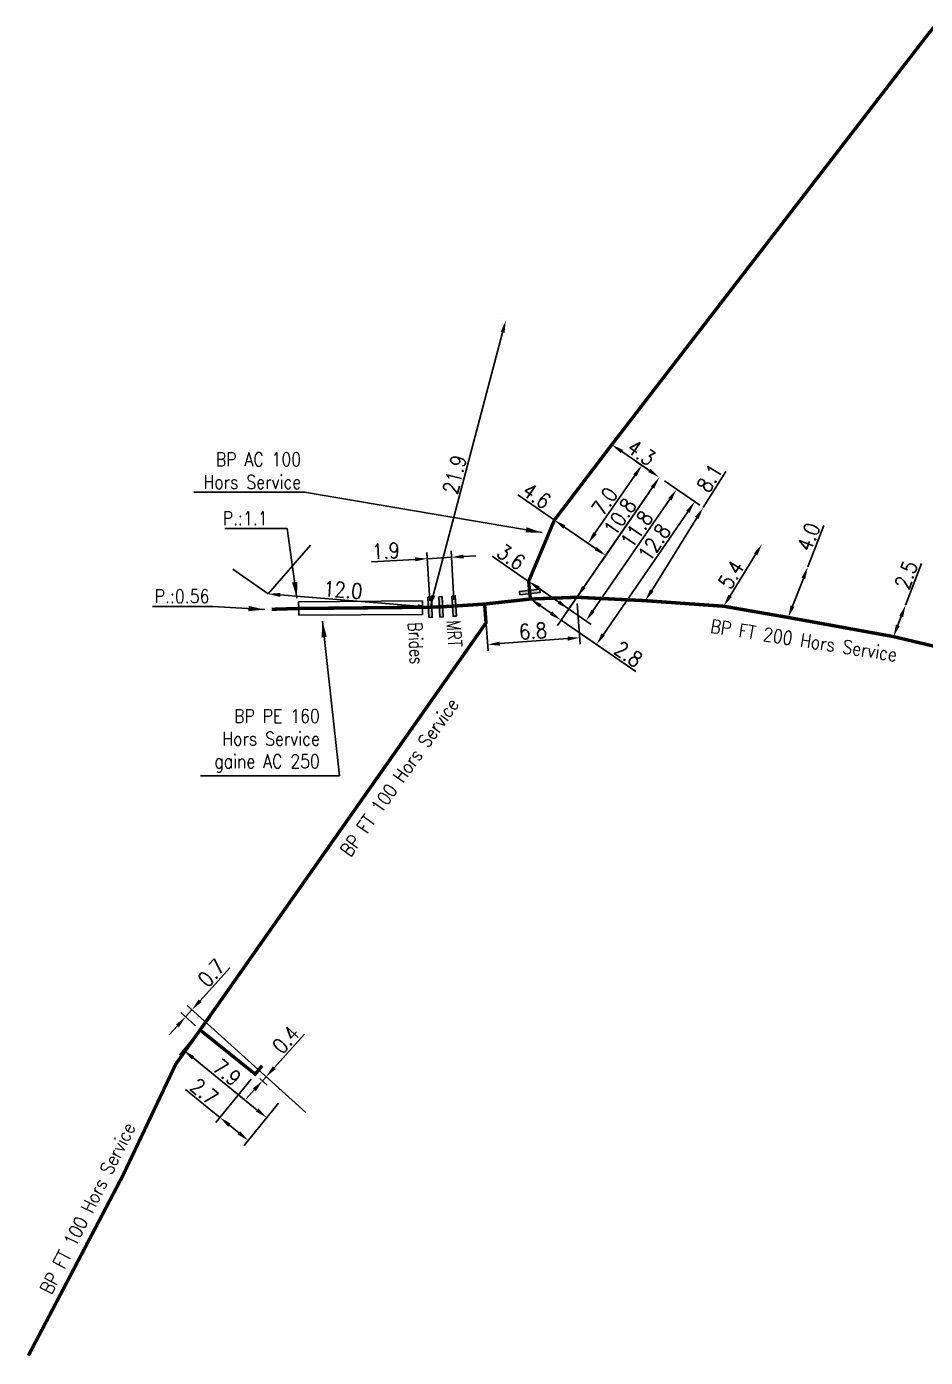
# Model space of a CAD drawing. Header units: millimetres. Extents: x 185000 to 186000, y 127000 to 128000.
# Drawn here: x 185352.7 to 185419, y 127521.9 to 127620.3 of the extents above; entities that cross this region are included whole.
import ezdxf
from ezdxf.enums import TextEntityAlignment as Align

# ---------------------------------------------------------------- set-up
doc = ezdxf.new("R2010")
doc.units = ezdxf.units.MM
doc.header["$PDMODE"] = 34
doc.layers.get('0').update_dxf_attribs({"linetype": 'CONTINUOUS'})
doc.layers.get('DEFPOINTS').update_dxf_attribs({"linetype": 'CONTINUOUS'})
doc.layers.add('L_908', color=5, linetype='CONTINUOUS')
doc.styles.get("Standard").update_dxf_attribs({"font": 'romans.shx', "width": 0.85})
doc.linetypes.add('BP_HS', pattern='A,2,-1,["G",Standard,S=0.85,R=0,X=-0.27,Y=-0.4],-1', length=4)
doc.dimstyles.get("Standard").update_dxf_attribs({"dimtxt": 1.5, "dimasz": 1.2, "dimexe": 0.625, "dimexo": 0.625, "dimgap": 0.25, "dimtad": 1, "dimdec": 1, "dimzin": 0, "dimdsep": 46, "dimtxsty": 'Standard', "dimcen": -0.5, "dimadec": 0, "dimazin": 0, "dimtfac": 1, "dimtdec": 1, "dimtmove": 0, "dimatfit": 3, "dimfxl": 0, "dimtolj": 1, "dimtzin": 0, "dimarcsym": 0})

# ---------------------------------------------------------------- blocks, each defined once
blk = doc.blocks.new('*D63')
at = {"layer": 'DEFPOINTS', "color": 0, "linetype": 'Continuous', "ltscale": 0.5, "transparency": 16777216}
for p in [(185417.559, 127577.52), (185417.559, 127577.52), (185416.663, 127575.186)]:
    blk.add_point(p, dxfattribs=at)
at = {"layer": 'L_908', "color": 0, "linetype": 'Continuous', "lineweight": -2, "ltscale": 0.5, "transparency": 16777216}
for p, q in [((185417.559, 127577.52), (185418.734, 127580.58)), ((185416.985, 127576.026), (185417.236, 127576.679))]:
    blk.add_line(p, q, dxfattribs=at)
at = {"layer": 'L_908', "color": 0, "linetype": 'Continuous', "ltscale": 0.5, "transparency": 16777216}
for points in [[(185417.096, 127576.733), (185417.376, 127576.626), (185417.559, 127577.52)], [(185416.845, 127576.08), (185417.125, 127575.972), (185416.663, 127575.186)]]:
    blk.add_solid(points, dxfattribs=at)
at = {"layer": 'L_908', "color": 0, "linetype": 'Continuous', "ltscale": 0.5, "transparency": 16777216, "insert": (185417.608, 127579.739), "char_height": 1.125, "attachment_point": 5, "rotation": 68.99034}
blk.add_mtext('\\A1;2.5', dxfattribs=at)
blk = doc.blocks.new('*D64')
at = {"layer": 'DEFPOINTS', "color": 0, "linetype": 'Continuous', "ltscale": 0.5, "transparency": 16777216}
for p in [(185410.335, 127580.329), (185410.335, 127580.329), (185408.885, 127576.601)]:
    blk.add_point(p, dxfattribs=at)
at = {"layer": 'L_908', "color": 0, "linetype": 'Continuous', "lineweight": -2, "ltscale": 0.5, "transparency": 16777216}
for p, q in [((185410.335, 127580.329), (185411.523, 127583.385)), ((185409.211, 127577.44), (185410.009, 127579.49))]:
    blk.add_line(p, q, dxfattribs=at)
at = {"layer": 'L_908', "color": 0, "linetype": 'Continuous', "ltscale": 0.5, "transparency": 16777216}
for points in [[(185409.869, 127579.545), (185410.149, 127579.436), (185410.335, 127580.329)], [(185409.072, 127577.494), (185409.351, 127577.386), (185408.885, 127576.601)]]:
    blk.add_solid(points, dxfattribs=at)
at = {"layer": 'L_908', "color": 0, "linetype": 'Continuous', "ltscale": 0.5, "transparency": 16777216, "insert": (185410.393, 127582.548), "char_height": 1.125, "attachment_point": 5, "rotation": 68.74808}
blk.add_mtext('\\A1;4.0', dxfattribs=at)
blk = doc.blocks.new('*D65')
at = {"layer": 'DEFPOINTS', "color": 0, "linetype": 'Continuous', "ltscale": 0.5, "transparency": 16777216}
for p in [(185406.96, 127582.026), (185406.96, 127582.026), (185404.126, 127577.429)]:
    blk.add_point(p, dxfattribs=at)
at = {"layer": 'L_908', "color": 0, "linetype": 'Continuous', "lineweight": -2, "ltscale": 0.5, "transparency": 16777216}
blk.add_line((185404.598, 127578.195), (185406.487, 127581.259), dxfattribs=at)
at = {"layer": 'L_908', "color": 0, "linetype": 'Continuous', "ltscale": 0.5, "transparency": 16777216}
for points in [[(185406.36, 127581.338), (185406.615, 127581.181), (185406.96, 127582.026)], [(185404.47, 127578.274), (185404.726, 127578.116), (185404.126, 127577.429)]]:
    blk.add_solid(points, dxfattribs=at)
at = {"layer": 'L_908', "color": 0, "linetype": 'Continuous', "ltscale": 0.5, "transparency": 16777216, "insert": (185404.678, 127579.754), "char_height": 1.125, "attachment_point": 5, "rotation": 58.34488}
blk.add_mtext('\\A1;5.4', dxfattribs=at)
blk = doc.blocks.new('*D66')
at = {"layer": 'DEFPOINTS', "color": 0, "linetype": 'Continuous', "ltscale": 0.5, "transparency": 16777216}
for p in [(185402.617, 127584.721), (185402.617, 127584.721), (185398.345, 127577.84)]:
    blk.add_point(p, dxfattribs=at)
at = {"layer": 'L_908', "color": 0, "linetype": 'Continuous', "lineweight": -2, "ltscale": 0.5, "transparency": 16777216}
for p, q in [((185402.617, 127584.721), (185404.276, 127587.395)), ((185398.82, 127578.604), (185402.142, 127583.957))]:
    blk.add_line(p, q, dxfattribs=at)
at = {"layer": 'L_908', "color": 0, "linetype": 'Continuous', "ltscale": 0.5, "transparency": 16777216}
for points in [[(185402.015, 127584.036), (185402.27, 127583.878), (185402.617, 127584.721)], [(185398.692, 127578.683), (185398.947, 127578.525), (185398.345, 127577.84)]]:
    blk.add_solid(points, dxfattribs=at)
at = {"layer": 'L_908', "color": 0, "linetype": 'Continuous', "ltscale": 0.5, "transparency": 16777216, "insert": (185403.084, 127586.896), "char_height": 1.125, "attachment_point": 5, "rotation": 58.16999}
blk.add_mtext('\\A1;8.1', dxfattribs=at)
blk = doc.blocks.new('*D67')
at = {"layer": 'DEFPOINTS', "color": 0, "linetype": 'Continuous', "ltscale": 0.5, "transparency": 16777216}
for p in [(185399.383, 127586.947), (185399.383, 127586.947), (185393.288, 127578.092)]:
    blk.add_point(p, dxfattribs=at)
at = {"layer": 'L_908', "color": 0, "linetype": 'Continuous', "lineweight": -2, "ltscale": 0.5, "transparency": 16777216}
blk.add_line((185393.798, 127578.834), (185398.873, 127586.206), dxfattribs=at)
at = {"layer": 'L_908', "color": 0, "linetype": 'Continuous', "ltscale": 0.5, "transparency": 16777216}
for points in [[(185398.749, 127586.291), (185398.996, 127586.121), (185399.383, 127586.947)], [(185393.675, 127578.919), (185393.922, 127578.749), (185393.288, 127578.092)]]:
    blk.add_solid(points, dxfattribs=at)
at = {"layer": 'L_908', "color": 0, "linetype": 'Continuous', "ltscale": 0.5, "transparency": 16777216, "insert": (185396.466, 127584.032), "char_height": 1.125, "attachment_point": 5, "rotation": 55.45863}
blk.add_mtext('\\A1;10.8', dxfattribs=at)
blk = doc.blocks.new('*D68')
at = {"layer": 'DEFPOINTS', "color": 0, "linetype": 'Continuous', "ltscale": 0.5, "transparency": 16777216}
for p in [(185398.085, 127587.841), (185399.383, 127586.947), (185391.625, 127583.789)]:
    blk.add_point(p, dxfattribs=at)
at = {"layer": 'L_908', "color": 0, "linetype": 'Continuous', "lineweight": -2, "ltscale": 0.5, "transparency": 16777216}
for p, q in [((185398.997, 127587.213), (185397.699, 127588.107)), ((185394.626, 127582.816), (185397.574, 127587.1)), ((185392.011, 127583.524), (185394.502, 127581.809))]:
    blk.add_line(p, q, dxfattribs=at)
at = {"layer": 'L_908', "color": 0, "linetype": 'Continuous', "ltscale": 0.5, "transparency": 16777216}
for points in [[(185397.451, 127587.185), (185397.698, 127587.015), (185398.085, 127587.841)], [(185394.502, 127582.901), (185394.75, 127582.731), (185394.116, 127582.075)]]:
    blk.add_solid(points, dxfattribs=at)
at = {"layer": 'L_908', "color": 0, "linetype": 'Continuous', "ltscale": 0.5, "transparency": 16777216, "insert": (185395.338, 127585.174), "char_height": 1.125, "attachment_point": 5, "rotation": 55.45863}
blk.add_mtext('\\A1;7.0', dxfattribs=at)
blk = doc.blocks.new('*D69')
at = {"layer": 'DEFPOINTS', "color": 0, "linetype": 'Continuous', "ltscale": 0.5, "transparency": 16777216}
for p in [(185399.383, 127586.947), (185391.625, 127583.789), (185395.414, 127581.181)]:
    blk.add_point(p, dxfattribs=at)
at = {"layer": 'L_908', "color": 0, "linetype": 'Continuous', "lineweight": -2, "ltscale": 0.5, "transparency": 16777216}
for p, q in [((185399.117, 127586.561), (185395.148, 127580.795)), ((185391.625, 127583.789), (185388.924, 127585.648)), ((185394.673, 127581.692), (185392.366, 127583.279))]:
    blk.add_line(p, q, dxfattribs=at)
at = {"layer": 'L_908', "color": 0, "linetype": 'Continuous', "ltscale": 0.5, "transparency": 16777216}
for points in [[(185392.451, 127583.403), (185392.281, 127583.156), (185391.625, 127583.789)], [(185394.758, 127581.815), (185394.588, 127581.568), (185395.414, 127581.181)]]:
    blk.add_solid(points, dxfattribs=at)
at = {"layer": 'L_908', "color": 0, "linetype": 'Continuous', "ltscale": 0.5, "transparency": 16777216, "insert": (185390.329, 127585.592), "char_height": 1.125, "attachment_point": 5, "rotation": 325.45863}
blk.add_mtext('\\A1;4.6', dxfattribs=at)
blk = doc.blocks.new('*D70')
at = {"layer": 'DEFPOINTS', "color": 0, "linetype": 'Continuous', "ltscale": 0.5, "transparency": 16777216}
for p in [(185399.383, 127586.947), (185400.658, 127586.07), (185389.727, 127579.269)]:
    blk.add_point(p, dxfattribs=at)
at = {"layer": 'L_908', "color": 0, "linetype": 'Continuous', "lineweight": -2, "ltscale": 0.5, "transparency": 16777216}
for p, q in [((185399.769, 127586.682), (185401.044, 127585.804)), ((185394.478, 127577.091), (185400.148, 127585.328)), ((185390.113, 127579.003), (185394.353, 127576.084))]:
    blk.add_line(p, q, dxfattribs=at)
at = {"layer": 'L_908', "color": 0, "linetype": 'Continuous', "ltscale": 0.5, "transparency": 16777216}
for points in [[(185400.024, 127585.413), (185400.271, 127585.243), (185400.658, 127586.07)], [(185394.354, 127577.176), (185394.601, 127577.006), (185393.967, 127576.35)]]:
    blk.add_solid(points, dxfattribs=at)
at = {"layer": 'L_908', "color": 0, "linetype": 'Continuous', "ltscale": 0.5, "transparency": 16777216, "insert": (185397.712, 127583.113), "char_height": 1.125, "attachment_point": 5, "rotation": 55.45863}
blk.add_mtext('\\A1;11.8', dxfattribs=at)
blk = doc.blocks.new('*D71')
at = {"layer": 'DEFPOINTS', "color": 0, "linetype": 'Continuous', "ltscale": 0.5, "transparency": 16777216}
for p in [(185399.383, 127586.947), (185389.727, 127579.269), (185392.692, 127577.227)]:
    blk.add_point(p, dxfattribs=at)
at = {"layer": 'L_908', "color": 0, "linetype": 'Continuous', "lineweight": -2, "ltscale": 0.5, "transparency": 16777216}
for p, q in [((185399.117, 127586.561), (185392.427, 127576.841)), ((185389.727, 127579.269), (185387.026, 127581.128)), ((185391.951, 127577.738), (185390.468, 127578.758))]:
    blk.add_line(p, q, dxfattribs=at)
at = {"layer": 'L_908', "color": 0, "linetype": 'Continuous', "ltscale": 0.5, "transparency": 16777216}
for points in [[(185390.554, 127578.882), (185390.383, 127578.635), (185389.727, 127579.269)], [(185392.036, 127577.861), (185391.866, 127577.614), (185392.692, 127577.227)]]:
    blk.add_solid(points, dxfattribs=at)
at = {"layer": 'L_908', "color": 0, "linetype": 'Continuous', "ltscale": 0.5, "transparency": 16777216, "insert": (185388.431, 127581.071), "char_height": 1.125, "attachment_point": 5, "rotation": 325.45863}
blk.add_mtext('\\A1;3.6', dxfattribs=at)
blk = doc.blocks.new('*D72')
at = {"layer": 'DEFPOINTS', "color": 0, "linetype": 'Continuous', "ltscale": 0.5, "transparency": 16777216}
for p in [(185399.383, 127586.947), (185401.992, 127585.151), (185392.125, 127576.404)]:
    blk.add_point(p, dxfattribs=at)
at = {"layer": 'L_908', "color": 0, "linetype": 'Continuous', "lineweight": -2, "ltscale": 0.5, "transparency": 16777216}
for p, q in [((185399.769, 127586.682), (185402.378, 127584.886)), ((185395.245, 127575.349), (185401.482, 127584.41)), ((185392.512, 127576.138), (185395.121, 127574.342))]:
    blk.add_line(p, q, dxfattribs=at)
at = {"layer": 'L_908', "color": 0, "linetype": 'Continuous', "ltscale": 0.5, "transparency": 16777216}
for points in [[(185401.358, 127584.495), (185401.605, 127584.325), (185401.992, 127585.151)], [(185395.121, 127575.434), (185395.368, 127575.264), (185394.734, 127574.608)]]:
    blk.add_solid(points, dxfattribs=at)
at = {"layer": 'L_908', "color": 0, "linetype": 'Continuous', "ltscale": 0.5, "transparency": 16777216, "insert": (185399.005, 127582.135), "char_height": 1.125, "attachment_point": 5, "rotation": 55.45863}
blk.add_mtext('\\A1;12.8', dxfattribs=at)
blk = doc.blocks.new('*D73')
at = {"layer": 'DEFPOINTS', "color": 0, "linetype": 'Continuous', "ltscale": 0.5, "transparency": 16777216}
for p in [(185399.383, 127586.947), (185389.86, 127577.963), (185392.125, 127576.404)]:
    blk.add_point(p, dxfattribs=at)
at = {"layer": 'L_908', "color": 0, "linetype": 'Continuous', "lineweight": -2, "ltscale": 0.5, "transparency": 16777216}
for p, q in [((185399.117, 127586.561), (185391.86, 127576.018)), ((185390.602, 127577.453), (185391.384, 127576.914)), ((185392.125, 127576.404), (185397.646, 127572.603))]:
    blk.add_line(p, q, dxfattribs=at)
at = {"layer": 'L_908', "color": 0, "linetype": 'Continuous', "ltscale": 0.5, "transparency": 16777216}
for points in [[(185390.687, 127577.576), (185390.517, 127577.329), (185389.86, 127577.963)], [(185391.469, 127577.038), (185391.299, 127576.79), (185392.125, 127576.404)]]:
    blk.add_solid(points, dxfattribs=at)
at = {"layer": 'L_908', "color": 0, "linetype": 'Continuous', "ltscale": 0.5, "transparency": 16777216, "insert": (185397.092, 127573.896), "char_height": 1.125, "attachment_point": 5, "rotation": 325.45863}
blk.add_mtext('\\A1;2.8', dxfattribs=at)
blk = doc.blocks.new('*D74')
at = {"layer": 'DEFPOINTS', "color": 0, "linetype": 'Continuous', "ltscale": 0.5, "transparency": 16777216}
for p in [(185366.533, 127547.425), (185371.559, 127541.084), (185370.387, 127539.643)]:
    blk.add_point(p, dxfattribs=at)
at = {"layer": 'L_908', "color": 0, "linetype": 'Continuous', "lineweight": -2, "ltscale": 0.5, "transparency": 16777216}
for p, q in [((185366.237, 127547.061), (185363.962, 127544.263)), ((185364.956, 127544.059), (185369.689, 127540.211)), ((185371.263, 127540.72), (185370.092, 127539.279))]:
    blk.add_line(p, q, dxfattribs=at)
at = {"layer": 'L_908', "color": 0, "linetype": 'Continuous', "ltscale": 0.5, "transparency": 16777216}
for points in [[(185365.051, 127544.176), (185364.862, 127543.943), (185364.258, 127544.627)], [(185369.784, 127540.327), (185369.595, 127540.095), (185370.387, 127539.643)]]:
    blk.add_solid(points, dxfattribs=at)
at = {"layer": 'L_908', "color": 0, "linetype": 'Continuous', "ltscale": 0.5, "transparency": 16777216, "insert": (185367.461, 127542.989), "char_height": 1.125, "attachment_point": 5, "rotation": 320.88599}
blk.add_mtext('\\A1;7.9', dxfattribs=at)
blk = doc.blocks.new('*D75')
at = {"layer": 'DEFPOINTS', "color": 0, "linetype": 'Continuous', "ltscale": 0.5, "transparency": 16777216}
for p in [(185364.867, 127547.614), (185365.474, 127546.123), (185373.617, 127539.716)]:
    blk.add_point(p, dxfattribs=at)
at = {"layer": 'L_908', "color": 0, "linetype": 'Continuous', "lineweight": -2, "ltscale": 0.5, "transparency": 16777216}
for p, q in [((185365.47, 127548.282), (185367.666, 127550.716)), ((185373.269, 127540.03), (185364.519, 127547.928)), ((185365.126, 127546.437), (185364.05, 127547.409)), ((185364.398, 127547.095), (185364.867, 127547.614)), ((185363.795, 127546.427), (185363.192, 127545.759))]:
    blk.add_line(p, q, dxfattribs=at)
at = {"layer": 'L_908', "color": 0, "linetype": 'Continuous', "ltscale": 0.5, "transparency": 16777216}
for points in [[(185365.358, 127548.383), (185365.581, 127548.182), (185364.867, 127547.614)], [(185363.684, 127546.527), (185363.906, 127546.326), (185364.398, 127547.095)]]:
    blk.add_solid(points, dxfattribs=at)
at = {"layer": 'L_908', "color": 0, "linetype": 'Continuous', "ltscale": 0.5, "transparency": 16777216, "insert": (185366.313, 127550.336), "char_height": 1.125, "attachment_point": 5, "rotation": 47.93067}
blk.add_mtext('\\A1;0.7', dxfattribs=at)
blk = doc.blocks.new('*D76')
at = {"layer": 'DEFPOINTS', "color": 0, "linetype": 'Continuous', "ltscale": 0.5, "transparency": 16777216}
for p in [(185369.536, 127542.86), (185370.345, 127542.669), (185373.617, 127539.716)]:
    blk.add_point(p, dxfattribs=at)
at = {"layer": 'L_908', "color": 0, "linetype": 'Continuous', "lineweight": -2, "ltscale": 0.5, "transparency": 16777216}
for p, q in [((185370.948, 127543.337), (185373.176, 127545.805)), ((185373.269, 127540.03), (185369.997, 127542.983)), ((185369.884, 127542.546), (185370.425, 127542.058)), ((185370.077, 127542.372), (185370.345, 127542.669)), ((185369.474, 127541.704), (185368.871, 127541.036))]:
    blk.add_line(p, q, dxfattribs=at)
at = {"layer": 'L_908', "color": 0, "linetype": 'Continuous', "ltscale": 0.5, "transparency": 16777216}
for points in [[(185370.837, 127543.438), (185371.06, 127543.237), (185370.345, 127542.669)], [(185369.363, 127541.804), (185369.586, 127541.603), (185370.077, 127542.372)]]:
    blk.add_solid(points, dxfattribs=at)
at = {"layer": 'L_908', "color": 0, "linetype": 'Continuous', "ltscale": 0.5, "transparency": 16777216, "insert": (185371.807, 127545.407), "char_height": 1.125, "attachment_point": 5, "rotation": 47.93067}
blk.add_mtext('\\A1;0.4', dxfattribs=at)
blk = doc.blocks.new('*D77')
at = {"layer": 'DEFPOINTS', "color": 0, "linetype": 'Continuous', "ltscale": 0.5, "transparency": 16777216}
for p in [(185369.536, 127542.86), (185371.559, 127541.084), (185369.023, 127537.965)]:
    blk.add_point(p, dxfattribs=at)
at = {"layer": 'L_908', "color": 0, "linetype": 'Continuous', "lineweight": -2, "ltscale": 0.5, "transparency": 16777216}
for p, q in [((185369.241, 127542.497), (185366.64, 127539.299)), ((185366.936, 127539.662), (185364.385, 127541.737)), ((185371.263, 127540.72), (185368.728, 127537.602)), ((185368.325, 127538.533), (185367.634, 127539.095))]:
    blk.add_line(p, q, dxfattribs=at)
at = {"layer": 'L_908', "color": 0, "linetype": 'Continuous', "ltscale": 0.5, "transparency": 16777216}
for points in [[(185367.729, 127539.211), (185367.54, 127538.978), (185366.936, 127539.662)], [(185368.42, 127538.649), (185368.23, 127538.417), (185369.023, 127537.965)]]:
    blk.add_solid(points, dxfattribs=at)
at = {"layer": 'L_908', "color": 0, "linetype": 'Continuous', "ltscale": 0.5, "transparency": 16777216, "insert": (185365.78, 127541.569), "char_height": 1.125, "attachment_point": 5, "rotation": 320.88599}
blk.add_mtext('\\A1;2.7', dxfattribs=at)
blk = doc.blocks.new('*D80')
at = {"layer": 'DEFPOINTS', "color": 0, "linetype": 'Continuous', "ltscale": 0.5, "transparency": 16777216}
for p in [(185386.476, 127577.591), (185393.288, 127578.092), (185393.508, 127575.101)]:
    blk.add_point(p, dxfattribs=at)
at = {"layer": 'L_908', "color": 0, "linetype": 'Continuous', "lineweight": -2, "ltscale": 0.5, "transparency": 16777216}
for p, q in [((185393.322, 127577.625), (185393.543, 127574.633)), ((185386.511, 127577.123), (185386.731, 127574.132)), ((185387.594, 127574.665), (185392.611, 127575.035))]:
    blk.add_line(p, q, dxfattribs=at)
at = {"layer": 'L_908', "color": 0, "linetype": 'Continuous', "ltscale": 0.5, "transparency": 16777216}
for points in [[(185387.583, 127574.815), (185387.605, 127574.516), (185386.697, 127574.599)], [(185392.6, 127575.184), (185392.622, 127574.885), (185393.508, 127575.101)]]:
    blk.add_solid(points, dxfattribs=at)
at = {"layer": 'L_908', "color": 0, "linetype": 'Continuous', "ltscale": 0.5, "transparency": 16777216, "insert": (185390.047, 127575.598), "char_height": 1.125, "attachment_point": 5, "rotation": 4.2108}
blk.add_mtext('\\A1;6.8', dxfattribs=at)
blk = doc.blocks.new('*D81')
at = {"layer": 'DEFPOINTS', "color": 0, "linetype": 'Continuous', "ltscale": 0.5, "transparency": 16777216}
for p in [(185388.035, 127598.534), (185388.035, 127598.534), (185382.454, 127577.358)]:
    blk.add_point(p, dxfattribs=at)
at = {"layer": 'L_908', "color": 0, "linetype": 'Continuous', "lineweight": -2, "ltscale": 0.5, "transparency": 16777216}
for p, q in [((185387.582, 127598.653), (185387.582, 127598.653)), ((185382.683, 127578.228), (185387.806, 127597.664))]:
    blk.add_line(p, q, dxfattribs=at)
at = {"layer": 'L_908', "color": 0, "linetype": 'Continuous', "ltscale": 0.5, "transparency": 16777216}
for points in [[(185387.66, 127597.702), (185387.951, 127597.625), (185388.035, 127598.534)], [(185382.538, 127578.266), (185382.829, 127578.19), (185382.454, 127577.358)]]:
    blk.add_solid(points, dxfattribs=at)
at = {"layer": 'L_908', "color": 0, "linetype": 'Continuous', "ltscale": 0.5, "transparency": 16777216, "insert": (185384.262, 127587.159), "char_height": 1.125, "attachment_point": 5, "rotation": 75.2361}
blk.add_mtext('\\A1;21.9', dxfattribs=at)
blk = doc.blocks.new('*D82')
at = {"layer": 'DEFPOINTS', "color": 0, "linetype": 'Continuous', "ltscale": 0.5, "transparency": 16777216}
for p in [(185370.494, 127578.338), (185370.494, 127578.338), (185382.454, 127577.358)]:
    blk.add_point(p, dxfattribs=at)
at = {"layer": 'L_908', "color": 0, "linetype": 'Continuous', "lineweight": -2, "ltscale": 0.5, "transparency": 16777216}
blk.add_line((185381.557, 127577.431), (185371.391, 127578.264), dxfattribs=at)
at = {"layer": 'L_908', "color": 0, "linetype": 'Continuous', "ltscale": 0.5, "transparency": 16777216}
for points in [[(185371.403, 127578.414), (185371.379, 127578.115), (185370.494, 127578.338)], [(185381.569, 127577.581), (185381.545, 127577.282), (185382.454, 127577.358)]]:
    blk.add_solid(points, dxfattribs=at)
at = {"layer": 'L_908', "color": 0, "linetype": 'Continuous', "ltscale": 0.5, "transparency": 16777216, "insert": (185376.018, 127578.638), "char_height": 1.125, "attachment_point": 5, "rotation": 355.31539}
blk.add_mtext('\\A1;12.0', dxfattribs=at)
blk = doc.blocks.new('*D83')
at = {"layer": 'DEFPOINTS', "color": 0, "linetype": 'Continuous', "ltscale": 0.5, "transparency": 16777216}
for p in [(185367.894, 127580.161), (185367.894, 127580.161), (185370.494, 127578.338)]:
    blk.add_point(p, dxfattribs=at)
at = {"layer": 'L_908', "color": 0, "linetype": 'Continuous', "lineweight": -2, "ltscale": 0.5, "transparency": 16777216}
blk.add_line((185370.494, 127578.338), (185367.894, 127580.161), dxfattribs=at)
blk = doc.blocks.new('_None')
blk = doc.blocks.new('*D84')
at = {"layer": 'DEFPOINTS', "color": 0, "linetype": 'Continuous', "ltscale": 0.5, "transparency": 16777216}
for p in [(185373.631, 127581.95), (185373.631, 127581.95), (185370.494, 127578.338)]:
    blk.add_point(p, dxfattribs=at)
at = {"layer": 'L_908', "color": 0, "linetype": 'Continuous', "lineweight": -2, "ltscale": 0.5, "transparency": 16777216}
blk.add_line((185370.494, 127578.338), (185373.631, 127581.95), dxfattribs=at)
blk = doc.blocks.new('*D85')
at = {"layer": 'DEFPOINTS', "color": 0, "linetype": 'Continuous', "ltscale": 0.5, "transparency": 16777216}
for p in [(185382.246, 127580.943), (185382.454, 127577.358), (185384.232, 127577.443)]:
    blk.add_point(p, dxfattribs=at)
at = {"layer": 'L_908', "color": 0, "linetype": 'Continuous', "lineweight": -2, "ltscale": 0.5, "transparency": 16777216}
for p, q in [((185382.427, 127577.826), (185382.219, 127581.411)), ((185384.205, 127577.911), (185383.996, 127581.514)), ((185381.348, 127580.891), (185378.136, 127580.705)), ((185384.023, 127581.046), (185382.246, 127580.943)), ((185384.921, 127581.099), (185385.82, 127581.151))]:
    blk.add_line(p, q, dxfattribs=at)
at = {"layer": 'L_908', "color": 0, "linetype": 'Continuous', "ltscale": 0.5, "transparency": 16777216}
for points in [[(185381.339, 127581.041), (185381.356, 127580.742), (185382.246, 127580.943)], [(185384.913, 127581.248), (185384.93, 127580.949), (185384.023, 127581.046)]]:
    blk.add_solid(points, dxfattribs=at)
at = {"layer": 'L_908', "color": 0, "linetype": 'Continuous', "ltscale": 0.5, "transparency": 16777216, "insert": (185379.189, 127581.517), "char_height": 1.125, "attachment_point": 5, "rotation": 3.31795}
blk.add_mtext('\\A1;1.9', dxfattribs=at)
blk = doc.blocks.new('L_340_17')
at = {"linetype": 'Continuous'}
blk.add_hatch(color=0, dxfattribs=at).paths.add_polyline_path([(0.125, 0.75), (-0.125, 0.75), (-0.125, -0.75), (0.125, -0.75)])
at = {"color": 0, "linetype": 'Continuous'}
blk.add_lwpolyline([(-0.125, 0.75), (0.125, 0.75), (0.125, -0.75), (-0.125, -0.75)], close=True, dxfattribs=at)
at = {"color": 0, "linetype": 'Continuous', "width": 0.75}
for tag, height, flags, p in [('MRT', 1, 8, (0, 2.5)), ('DEF_LEG', 1.2, 3, (0, -5)), ('DEF_COUP', 1.2, 3, (0, -7.5)), ('DEF_TYPE', 1.2, 3, (0, -10))]:
    blk.add_attdef(tag, text='', height=height, dxfattribs=dict(at, flags=flags)).set_placement(p, align=Align.MIDDLE)
blk = doc.blocks.new('L_340_19')
at = {"linetype": 'Continuous'}
blk.add_hatch(color=0, dxfattribs=at).paths.add_polyline_path([(0.125, 0.75), (-0.125, 0.75), (-0.125, -0.75), (0.125, -0.75)])
at = {"color": 0, "linetype": 'Continuous'}
blk.add_lwpolyline([(-0.125, 0.75), (0.125, 0.75), (0.125, -0.75), (-0.125, -0.75)], close=True, dxfattribs=at)
at = {"color": 0, "linetype": 'Continuous', "width": 0.75}
for tag, height, flags, p in [('TR', 1, 8, (0, 1.981)), ('DEF_LEG', 1.2, 3, (0, -5)), ('DEF_COUP', 1.2, 3, (0, -7.5)), ('DEF_TYPE', 1.2, 3, (0, -10))]:
    blk.add_attdef(tag, text='', height=height, dxfattribs=dict(at, flags=flags)).set_placement(p, align=Align.MIDDLE)
blk = doc.blocks.new('*D239')
at = {"layer": 'DEFPOINTS', "color": 0, "linetype": 'Continuous', "ltscale": 0.5, "transparency": 16777216}
for p in [(185395.866, 127589.368), (185399.383, 127586.947), (185399.383, 127586.947)]:
    blk.add_point(p, dxfattribs=at)
at = {"layer": 'L_908', "color": 0, "linetype": 'Continuous', "lineweight": -2, "ltscale": 0.5, "transparency": 16777216}
blk.add_line((185396.607, 127588.858), (185398.642, 127587.458), dxfattribs=at)
at = {"layer": 'L_908', "color": 0, "linetype": 'Continuous', "ltscale": 0.5, "transparency": 16777216}
for points in [[(185396.692, 127588.982), (185396.522, 127588.735), (185395.866, 127589.368)], [(185398.727, 127587.581), (185398.557, 127587.334), (185399.383, 127586.947)]]:
    blk.add_solid(points, dxfattribs=at)
at = {"layer": 'L_908', "color": 0, "linetype": 'Continuous', "ltscale": 0.5, "transparency": 16777216, "insert": (185398.05, 127588.776), "char_height": 1.125, "attachment_point": 5, "rotation": 325.45863}
blk.add_mtext('\\A1;4.3', dxfattribs=at)

msp = doc.modelspace()

# ---------------------------------------------------------------- linework, layer by layer
at = {"layer": 'L_908', "color": 7, "linetype": 'CONTINUOUS'}
for p, q in [((185372.748, 127577.764), (185381.895, 127577.83)), ((185372.748, 127577.764), (185372.752, 127577.264)), ((185381.895, 127577.83), (185381.899, 127577.33)), ((185381.902, 127576.83), (185381.899, 127577.33)), ((185372.756, 127576.764), (185372.752, 127577.264)), ((185372.756, 127576.764), (185381.902, 127576.83))]:
    msp.add_line(p, q, dxfattribs=at)
at = {"layer": 'L_908', "linetype": 'BP_HS', "ltscale": 0.5, "const_width": 0.25}
for points in [[(185389.86, 127577.963), (185389.727, 127579.269), (185391.625, 127583.789), (185395.866, 127589.368), (185419.3, 127619.797), (185479.775, 127690.452), (185502.459, 127716.789), (185556.35, 127774.374), (185579.978, 127798.539), (185597.578, 127815.64), (185605.015, 127822.781), (185616.414, 127833.989)], [(185386.476, 127577.591), (185386.579, 127576.2), (185365.471, 127546.126), (185369.536, 127542.86), (185370.05, 127543.486)], [(185384.232, 127577.443), (185386.476, 127577.591), (185386.476, 127577.591), (185389.86, 127577.963), (185393.288, 127578.092), (185398.345, 127577.84), (185404.126, 127577.429), (185408.885, 127576.601), (185416.663, 127575.186), (185421.666, 127573.996), (185431.451, 127571.399), (185444.441, 127567.654), (185447.221, 127566.797), (185456.367, 127564.556), (185462.514, 127563.245), (185467.468, 127564.063), (185481.642, 127568.592), (185491.978, 127571.053)]]:
    msp.add_lwpolyline(points, dxfattribs=at)
at = {"layer": 'L_908', "linetype": 'BP_HS', "ltscale": 0.5, "const_width": 0.25, "flags": 128}
for points in [[(185370.755, 127577.204), (185372.752, 127577.264), (185382.454, 127577.358), (185383.253, 127577.386)], [(185383.253, 127577.386), (185384.222, 127577.442)], [(185365.471, 127546.126), (185363.683, 127543.613), (185359.781, 127535.394), (185352.789, 127522.062)]]:
    msp.add_lwpolyline(points, dxfattribs=at)

# ---------------------------------------------------------------- block references
at = {"layer": 'L_908', "linetype": 'Continuous', "ltscale": 0.5}
for p, rotation in [((185389.807, 127578.481), 95.82316539715144), ((185383.253, 127577.386), 3.317947000508557)]:
    msp.add_blockref('L_340_17', p, dxfattribs=dict(at, rotation=rotation))
at = {"layer": 'L_908', "ltscale": 0.5}
ref = msp.add_blockref('L_340_19', (185382.454, 127577.358), dxfattribs=dict(at, rotation=2.739534099907173))
ref.add_attrib('TR', 'Brides', dxfattribs={"layer": '0', "color": 0, "linetype": 'Continuous', "height": 1, "rotation": 272.73953, "width": 0.75}).set_placement((185381.432, 127574.687), align=Align.MIDDLE)
at = {"layer": 'L_908', "linetype": 'Continuous', "ltscale": 0.5}
ref = msp.add_blockref('L_340_17', (185384.232, 127577.443), dxfattribs=dict(at, rotation=3.317947000508557))
ref.add_attrib('MRT', 'MRT', dxfattribs={"layer": '0', "color": 0, "linetype": 'Continuous', "height": 1, "rotation": 273.31795, "width": 0.75}).set_placement((185384.232, 127575.402), align=Align.MIDDLE)

# ---------------------------------------------------------------- texts
at = {"layer": 'L_908', "linetype": 'BP_HS', "width": 0.85}
for s, rotation, p in [('BP FT 200 Hors Service', 351.0818, (185403.09, 127575.495)), ('BP FT 100 Hors Service', 54.52921, (185376.557, 127558.848)), ('BP FT 100 Hors Service', 63.3633, (185354.495, 127526.519))]:
    msp.add_text(s, height=1, rotation=rotation, dxfattribs=at).set_placement(p)
at = {"layer": 'L_908', "linetype": 'Continuous', "char_height": 1, "attachment_point": 6}
for s, insert in [('BP AC 100\\PHors Service', (185372.931, 127587.445)), ('P.:1.1', (185370.456, 127583.928)), ('P.:0.56', (185366.161, 127578.169)), ('BP PE 160\\PHors Service\\Pgaine AC 250', (185374.315, 127567.478))]:
    msp.add_mtext(s, dxfattribs=dict(at, insert=insert))

# ---------------------------------------------------------------- dimensions: what is measured, and where the dimension line sits
at = {"layer": 'L_908', "linetype": 'Continuous', "ltscale": 0.5}
for base, p1, p2, angle, picture, middle in [((185388.035, 127598.534), (185382.454, 127577.358), (185388.035, 127598.534), 255.2361, '*D81', (185384.987, 127586.968)), ((185399.383, 127586.947), (185395.866, 127589.368), (185399.383, 127586.947), 145.45863, '*D239', (185397.624, 127588.158)), ((185402.617, 127584.721), (185398.345, 127577.84), (185402.617, 127584.721), 238.16999, '*D66', (185403.721, 127586.5)), ((185398.085, 127587.841), (185391.625, 127583.789), (185399.383, 127586.947), 235.45863, '*D68', (185395.956, 127584.748)), ((185392.692, 127577.227), (185389.727, 127579.269), (185399.383, 127586.947), 145.45863, '*D71', (185388.006, 127580.453)), ((185395.414, 127581.181), (185391.625, 127583.789), (185399.383, 127586.947), 145.45863, '*D69', (185389.904, 127584.974)), ((185400.658, 127586.07), (185389.727, 127579.269), (185399.383, 127586.947), 235.45863, '*D70', (185398.33, 127582.688)), ((185392.125, 127576.404), (185389.86, 127577.963), (185399.383, 127586.947), 145.45863, '*D73', (185396.667, 127573.278)), ((185401.992, 127585.151), (185392.125, 127576.404), (185399.383, 127586.947), 235.45863, '*D72', (185399.623, 127581.71)), ((185399.383, 127586.947), (185393.288, 127578.092), (185399.383, 127586.947), 235.45863, '*D67', (185397.084, 127583.607)), ((185410.335, 127580.329), (185408.885, 127576.601), (185410.335, 127580.329), 248.74808, '*D64', (185411.092, 127582.276)), ((185406.96, 127582.026), (185404.126, 127577.429), (185406.96, 127582.026), 238.34488, '*D65', (185405.317, 127579.361)), ((185417.559, 127577.52), (185416.663, 127575.186), (185417.559, 127577.52), 248.99034, '*D63', (185418.308, 127579.47)), ((185370.494, 127578.338), (185382.454, 127577.358), (185370.494, 127578.338), 355.31539, '*D82', (185375.957, 127577.89)), ((185364.867, 127547.614), (185365.474, 127546.123), (185373.617, 127539.716), 227.93067, '*D75', (185366.87, 127549.833)), ((185370.387, 127539.643), (185366.533, 127547.425), (185371.559, 127541.084), 140.88599, '*D74', (185366.988, 127542.407)), ((185370.345, 127542.669), (185369.536, 127542.86), (185373.617, 127539.716), 227.93067, '*D76', (185372.363, 127544.905)), ((185369.023, 127537.965), (185369.536, 127542.86), (185371.559, 127541.084), 140.88599, '*D77', (185365.307, 127540.987))]:
    dim = msp.add_linear_dim(base=base, p1=p1, p2=p2, angle=angle, dimstyle='Standard', override={"dimscale": 0.75}, dxfattribs=at)
    dim.commit()
    dim.dimension.update_dxf_attribs({"geometry": picture, "text_midpoint": middle, "dimtype": 160})
for base, p1, p2, angle, text, override, picture, middle in [((185382.246, 127580.943), (185384.232, 127577.443), (185382.454, 127577.358), 3.31795, '1.9', {"dimscale": 0.75}, '*D85', (185379.233, 127580.769)), ((185373.631, 127581.95), (185370.494, 127578.338), (185373.631, 127581.95), 229.02537, ' ', {"dimscale": 0.75, "dimblk1": 'None', "dimblk2": 'None', "dimsah": 1}, '*D84', (185372.711, 127580.891)), ((185367.894, 127580.161), (185370.494, 127578.338), (185367.894, 127580.161), 324.96691, ' ', {"dimscale": 0.75, "dimblk1": 'None', "dimblk2": 'None', "dimsah": 1}, '*D83', (185369.194, 127579.249))]:
    dim = msp.add_linear_dim(base=base, p1=p1, p2=p2, angle=angle, text=text, dimstyle='Standard', override=override, dxfattribs=at)
    dim.commit()
    dim.dimension.update_dxf_attribs({"geometry": picture, "text_midpoint": middle, "dimtype": 160})
dim = msp.add_linear_dim(base=(185393.508, 127575.101), p1=(185386.476, 127577.591), p2=(185393.288, 127578.092), angle=184.2108, dimstyle='Standard', override={"dimscale": 0.75}, dxfattribs=at)
dim.commit()
dim.dimension.update_dxf_attribs({"geometry": '*D80', "text_midpoint": (185390.047, 127575.598)})

# ---------------------------------------------------------------- leaders
at = {"layer": 'L_908', "linetype": 'Continuous', "annotation_type": 0, "has_hookline": 1, "hookline_direction": 1}
for points, text_width in [([(185390.717, 127582.872), (185373.181, 127585.862)], 7.933), ([(185372.623, 127578.021), (185371.906, 127583.178), (185370.706, 127583.178)], 3.157), ([(185370.242, 127577.182), (185366.411, 127577.419)], 4.21), ([(185374.501, 127576.331), (185375.765, 127564.895), (185374.565, 127564.895)], 8.824)]:
    msp.add_leader(points, dimstyle='Standard', dxfattribs=dict(at, text_width=text_width))

doc.saveas('drawing.dxf')
